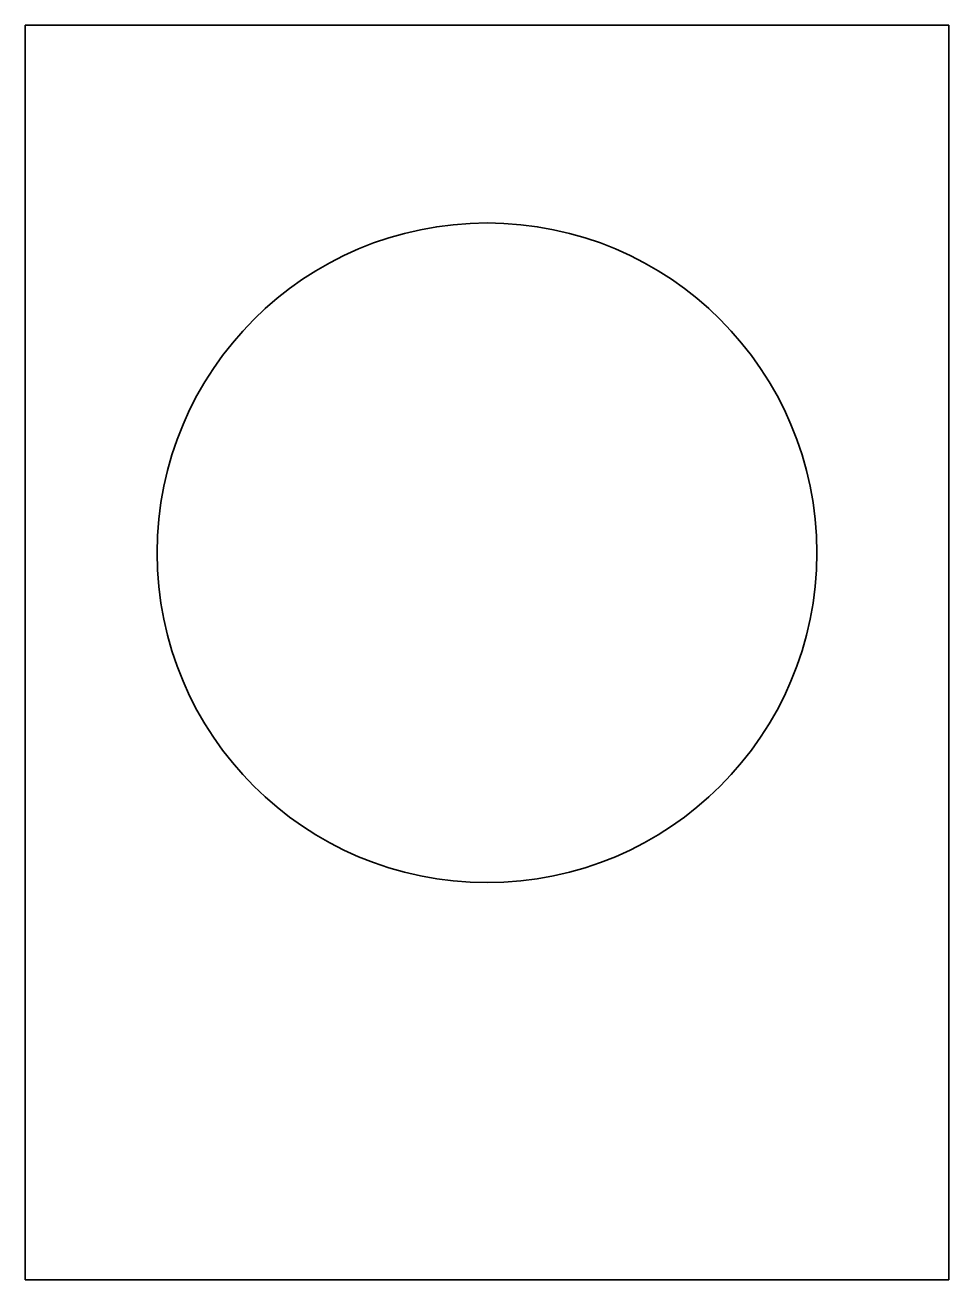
# Model space of a CAD drawing. Extents: x 559.5 to 629.5, y 372.9 to 468.1.
import ezdxf

# ---------------------------------------------------------------- set-up
doc = ezdxf.new("R2010")
doc.units = 0

msp = doc.modelspace()

# ---------------------------------------------------------------- linework, layer by layer
at = {"color": 7, "lineweight": 35}
for p, q in [((559.5, 468.057495), (559.5, 372.942505)), ((559.5, 468.057495), (629.5, 468.057495)), ((629.5, 372.942505), (629.5, 468.057495)), ((629.5, 372.942505), (559.5, 372.942505))]:
    msp.add_line(p, q, dxfattribs=at)
msp.add_circle((594.5, 428.057495), 25, dxfattribs=at)

doc.saveas('drawing.dxf')
